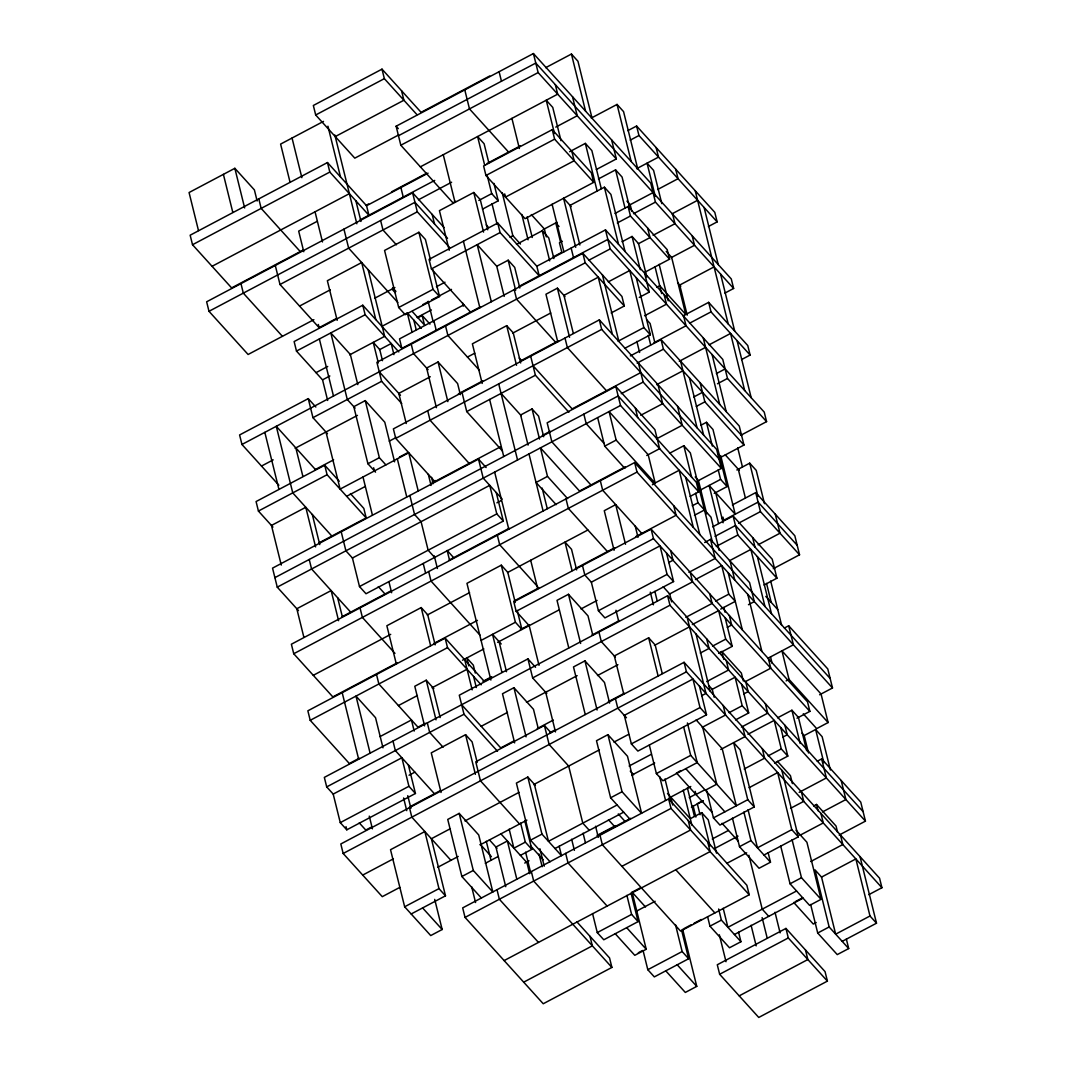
<?xml version="1.0" encoding="UTF-8"?>
<svg xmlns="http://www.w3.org/2000/svg" width="1071" height="1071" viewBox="0 0 1071 1071"><rect width="100%" height="100%" fill="white"/><g stroke="black" fill="none" stroke-linecap="round" stroke-linejoin="round"><path stroke-width="1.5" d="M489.755 75.987L421.09 112.321L381.999 69.146L313.348 105.48L315.691 114.985L354.796 158.16L398.613 134.973M315.691 114.985L384.355 78.652L416.927 114.637M257.134 201L254.389 189.902L234.844 168.308L189.072 192.526L198.483 230.573M323.509 121.384L280.602 144.09L290.027 182.137M335.25 136.579L403.901 100.246L401.545 90.727M327.472 162.551L329.814 172.056L368.919 215.231L366.563 205.726L327.472 162.551L190.156 235.205L192.512 244.724L231.617 287.898L303.187 250.025M453.328 203.222L400.822 145.241L396.123 126.217L533.425 53.55L650.726 183.087L655.439 202.111L733.635 288.46L724.866 293.106M192.512 244.724L329.814 172.056M398.479 135.722L535.781 63.069L731.279 278.955L733.635 288.46M545.688 67.674L571.432 54.045L577.952 61.248L592.076 118.319M400.822 145.241L538.137 72.574L616.334 158.936L596.306 169.526M212.058 266.304L349.374 193.65M317.27 221.282L298.675 231.122L303.776 251.725M420.381 166.822L557.683 94.168L555.327 84.649M365.8 205.458L368.652 203.945M391.544 191.829L426.593 173.274M366.563 205.726L428.065 173.181M360.151 219.876L434.719 180.423M444.09 227.574L412.603 192.793L206.636 301.794L208.992 311.3L248.097 354.488L313.883 319.667M418.466 199.768L451.614 182.231M487.131 163.435L520.265 145.897M555.782 127.101L577.229 115.748L572.53 96.725M208.992 311.3L414.946 202.312L447.531 238.284M552.261 129.645L483.61 165.978L485.953 175.483L525.058 218.671L593.709 182.338L591.353 172.819L552.261 129.645L554.617 139.163L593.709 182.338M591.312 118.051L617.057 104.423L623.563 111.625L637.687 168.696M275.287 265.461L280 284.484L417.302 211.817L449.7 247.602M485.953 175.483L554.617 139.163M452.966 202.807L455.818 201.294M487.72 229.796L480.277 199.675L473.757 192.485L439.431 210.652L449.231 250.279M569.611 151.721L585.342 143.394L591.861 150.596L601.273 188.643M478.844 200.438L491.709 193.623L498.229 200.813L482.499 209.14M430.515 260.079L425.415 239.462L418.895 232.273L384.569 250.44L398.693 307.511L405.213 314.7L439.538 296.533L432.871 269.584M627.834 130.649L636.602 126.017L714.799 212.366L717.155 221.884L708.386 226.517M299.545 306.078L330.229 289.839M630.19 140.167L638.959 135.522L717.155 221.884M497.734 223.049L500.077 232.554L539.182 275.742L536.825 266.224L497.734 223.049L429.069 259.383L431.426 268.888L470.53 312.076M598.408 178.951L615.571 169.861L622.09 177.063L629.935 208.765M280 284.484L319.104 327.659L336.629 318.382M374.609 298.287L394.904 287.55M480.544 306.775L401.879 348.396L362.774 305.222L294.123 341.555L296.48 351.074L322.545 379.857L327.646 400.46M431.426 268.888L500.077 232.554M636.589 168.709L658.504 157.116L656.148 147.597M509.997 237.173L512.848 235.66L520.452 244.054M625.036 251.484L610.912 194.413L604.392 187.211L570.067 205.378L579.866 245.018M296.48 351.074L365.131 314.74L398.8 351.917M542.917 229.716L557 222.259M436.419 286.76L445 282.209M516.503 244.375L542.247 230.747L548.767 237.936L553.868 258.553M398.693 307.511L433.019 289.344L439.538 296.533M422.911 304.552L428.628 301.527M431.493 300.014L451.507 289.411M381.557 326.548L407.301 312.919L421.264 328.342M491.321 301.741L477.197 244.67L496.743 266.264L508.19 260.199L514.709 267.402L519.81 288.005M657.607 189.527L678.05 178.696L675.694 169.191M417.088 317.485L431.385 309.921M628.757 205.458L653.082 192.593M417.851 317.752L422.148 315.49L429.966 324.125M562.369 241.27L559.45 242.822L561.806 252.328L553.225 256.879M614.955 213.45L628.101 206.489L667.206 249.663L669.562 259.182L644.729 272.315M316.025 372.654L327.713 366.469M349.628 354.876L384.676 336.321L368.196 269.745M633.523 213.705L655.439 202.111M617.311 222.955L630.458 216.007L669.562 259.182M463.89 304.833L399.523 338.891L401.879 348.396M536.825 266.224L605.476 229.89L722.778 359.428L727.49 378.451L766.582 421.626L740.837 435.254M322.545 379.857L329.841 375.988M379.509 349.708L391.196 343.523L393.941 354.621M519.154 286.332L607.833 239.409L764.239 412.121L766.582 421.626M315.851 407.02L308.247 398.626L239.596 434.96L241.952 444.465L278.875 485.257M611.166 312.946L624.313 305.985L621.956 296.48L582.865 253.305L376.898 362.293L381.611 381.316L401.719 403.526M671.865 213.919L697.609 200.29M622.037 241.751L632.051 236.45L638.57 243.653L646.804 276.934M588.729 260.266L610.189 248.914L649.294 292.102L639.28 297.39M241.952 444.465L585.208 262.81L624.313 305.985M653.069 235.299L674.984 223.692L672.628 214.187M638.316 243.773L650.003 237.588L647.647 228.083M565.006 296.573L557.402 288.179L545.956 294.23L557.737 341.783M308.247 398.626L312.96 417.65L381.611 381.316M460.356 394.664L457.612 383.565L438.052 361.985L426.619 368.036L436.419 407.663M520.68 362.962L513.223 332.84L506.703 325.651L472.378 343.818L482.191 383.445M394.597 461.842L384.784 422.215L365.238 400.621L353.791 406.685L367.915 463.756L375.519 472.15M608.288 281.86L629.735 270.508L643.858 327.579L650.378 334.781L624.634 348.396M261.498 466.059L273.185 459.874M295.087 448.28L357.46 415.387M430.274 376.751L398.8 393.392L406.257 423.514M467.451 357.071L474.761 353.202M512.741 333.108L550.722 313M671.156 257.656L694.53 245.286L692.174 235.781M656.844 287.202L659.709 285.689L685.775 314.472L671.651 257.401L666.216 251.404M314.646 469.874L333.63 459.82M458.401 393.793L482.713 380.928M520.6 360.873L558.58 340.779M339.253 481.254L324.727 465.216L256.076 501.549L258.419 511.054L272.944 527.093M695.199 476.956L698.453 480.558L721.345 468.442L716.633 449.418L599.332 319.881L393.378 428.882L395.735 438.387L434.826 481.575L500.559 446.781M679.027 285.421L714.076 266.88M389.242 441.145L396.39 437.37M258.419 511.054L327.083 474.721L366.175 517.895L318.984 542.877M395.735 438.387L601.688 329.399L718.989 458.924M644.568 315.771L666.483 304.177L664.127 294.659M367.915 463.756L379.362 457.692L385.881 464.894M462.029 392.548L466.742 411.572L535.393 375.238L568.902 412.255M399.416 457.063L407.997 452.511M618.114 341.207L643.858 327.579M682.91 315.985L708.654 302.357L747.759 345.531L750.115 355.05L741.534 359.588M346.629 496.315L365.224 486.475M689.55 323.228L711.01 311.875L750.115 355.05M653.899 342.774L686.029 325.758L683.686 316.253M630.377 355.893L661.061 339.654L739.258 426.017L743.97 445.041L719.645 457.906M543.68 436.74L538.579 416.137L532.059 408.935L520.613 414.999L528.07 445.121M637.125 363.082L663.418 349.173L741.614 435.522M432.055 482.365L435.495 480.544M640.793 372.574L572.142 408.908L533.037 365.733M486.114 467.532L478.509 459.124L272.543 568.125L277.255 587.149L298.488 610.59M646.75 455.483L659.629 448.669L654.917 429.645L615.812 386.47L547.161 422.804L551.873 441.828L590.964 485.002M709.109 344.808L730.556 333.456L744.68 390.527M679.295 361.262L705.588 347.352M542.354 435.428L550.173 431.278M621.234 393.686L643.149 382.079L721.345 468.442M274.899 577.644L618.168 395.975L696.364 482.338L698.72 491.843L690.139 496.395M656.67 384.676L682.963 370.753M277.255 587.149L620.524 405.494L698.72 491.843M716.365 373.578L725.134 368.946M640.779 415.267L662.695 403.673L657.982 384.65M717.476 383.753L727.49 378.451M693.754 396.98L702.509 392.347M496.917 502.835L501.308 500.518M567.603 498.617L547.495 476.408L536.049 482.472L556.157 504.669M597.645 417.596L604.7 446.138L616.146 440.087L655.238 483.262L652.386 484.775M696.284 406.404L704.865 401.853L743.97 445.041M359.495 586.547L496.797 513.893L503.316 521.082L366.001 593.749L359.495 586.547L352.426 558.018L489.728 485.35L496.797 513.893M656.496 438.882L682.24 425.267L677.541 406.244M700.742 425.334L706.458 422.309L712.978 429.498L727.102 486.569L714.223 493.383M342.104 616.709L390.848 590.911M449.285 559.986L509.167 528.284M625.29 466.836L579.531 491.054L540.427 447.879L547.495 476.408M830.145 678.452L634.648 462.565L291.379 644.22L293.735 653.738L332.84 696.913L397.1 662.895M669.536 453.287L683.834 445.71L690.353 452.913L712.322 541.685M293.735 653.738L637.004 472.07L832.502 687.97L819.623 694.771M653.43 483.878L679.175 470.263L693.298 527.334M435.161 644.889L427.704 614.767L421.184 607.578L386.859 625.745L396.283 663.792M515.258 602.504L507.801 572.383L501.282 565.18L466.956 583.347L490.893 680.058M313.281 675.319L390.701 634.353M427.222 615.022L469.58 592.611M507.56 572.516L587.899 529.998M736.848 469.982L749.713 463.167L756.233 470.37L764.48 503.651M700.554 489.969L720.582 479.38L727.102 486.569M692.241 505.807L697.957 502.781L710.997 517.173L719.23 550.467M433.621 643.577L477.438 620.377M513.96 601.059L538.793 587.912M575.314 568.594L614.593 547.803M636.054 536.451L676.096 515.258L673.739 505.74M491.562 677.448L484.266 681.317L445.161 638.142L307.859 710.809L310.215 720.314L349.307 763.489L359.32 758.201M796.998 718.186L809.877 711.372L807.521 701.853L651.128 529.141L513.812 601.808L516.168 611.327L529.208 625.718L539.008 665.345M694.463 515.271L704.477 509.983M310.215 720.314L447.517 647.647L481.187 684.838M516.168 611.327L653.484 538.659L809.877 711.372M732.363 504.963L755.738 492.593L794.829 535.768L799.542 554.791L773.249 568.714M481.08 640.418L515.405 622.251L521.925 629.453L517.213 610.43M592.718 634.916L588.006 615.892L568.46 594.298L557.014 600.349L568.781 647.915M591.339 582.182L659.99 545.849L667.059 574.391L673.579 581.58L604.914 617.913L598.408 610.724L591.339 582.182L584.82 574.993L582.477 565.475M723.032 520.667L758.094 502.112L797.185 545.286M712.657 526.825L733.113 516.008L772.218 559.182L776.917 578.206L764.051 585.02M462.511 660.218L483.851 648.932M520.359 629.601L529.128 624.969M433.822 688.613L426.231 680.205L414.785 686.27L424.585 725.897M497.613 642.319L559.236 609.814M738.535 523.21L760.437 511.617L799.542 554.791M715.013 536.33L735.469 525.513L774.561 568.688M704.651 542.502L710.488 539.409L749.593 582.584L754.305 601.607L748.455 604.7M398.412 705.575L417.409 695.521M432.015 687.796L467.063 669.241M581.004 608.944L597.069 600.443M668.652 562.57L673.03 560.24L670.674 550.735M716.365 546.384L737.825 535.031L776.917 578.206M598.408 610.724L667.059 574.391M482.941 681.343L491.709 676.698M688.907 572.342L715.2 558.433L710.488 539.409M379.977 736.62L411.451 719.966L414.196 731.065M535.54 667.273L527.936 658.879L459.285 695.213L463.997 714.237L497.506 751.253M758.081 544.804L779.996 533.211L775.284 514.187M729.405 560.776L750.851 549.423L764.975 606.494M695.427 579.545L721.72 565.622L728.775 594.164L735.295 601.353L720.689 609.091M425.267 723.3L417.971 727.169L378.866 683.981L376.51 674.476M591.794 635.17L619.547 620.484M669.201 594.204L692.576 581.834L690.219 572.329M863.092 811.617L667.608 595.73L324.339 777.385L326.695 786.904L333.201 794.093L340.27 822.635L346.79 829.824L415.441 793.491L408.372 764.962M326.695 786.904L463.997 714.237M538.191 728.307L533.478 709.283L513.933 687.702L502.486 693.754L514.642 742.899M527.936 658.879L532.648 677.903L669.951 605.235L865.448 821.136L839.155 835.045M333.201 794.093L401.866 757.759L408.921 786.301L415.441 793.491M609.586 703.071L604.486 682.468L584.94 660.874L573.494 666.938L585.261 714.491M715.629 601.126L728.775 594.164M685.828 617.338L712.121 603.428L709.778 593.91M481.187 726.312L507.48 712.402M526.477 702.348L546.92 691.531M477.197 762.485L472.11 741.882L465.59 734.679L431.265 752.846L441.065 792.486M577.149 675.64L545.688 692.294L555.488 731.935M662.239 673.525L655.184 644.996L648.665 637.794L614.339 655.961L623.75 694.008M692.348 624.54L718.641 610.617L725.71 639.159L732.216 646.349L719.069 653.31M409.055 775.243L414.892 772.151M597.484 675.533L617.927 664.703M654.448 645.385L689.51 626.83M340.27 822.635L408.921 786.301M727.289 627.338L731.68 625.009L729.324 615.504M513.893 740.945L500.746 747.906L461.641 704.718M537.254 728.575L553.332 720.073M550.936 732.658L544.416 725.469L475.765 761.802L480.477 780.826L519.569 824.001M712.563 646.108L725.71 639.159M371.637 826.986L365.787 830.079L359.267 822.876M409.604 806.891L440.168 790.719M549.838 732.684L555.675 729.592M608.261 701.759L624.339 693.258M700.287 653.056L709.056 648.424L706.699 638.905M868.782 894.673L881.928 887.712L879.572 878.207L684.074 662.306L340.819 843.975L343.162 853.48L382.267 896.668L399.791 887.39M718.962 653.029L721.827 651.516L741.373 673.11L743.341 681.036M343.162 853.48L686.431 671.825L881.928 887.712M784.4 628.034L788.684 625.759L827.789 668.947L832.502 687.97M706.699 681.598L728.601 670.004L726.245 660.499M459.178 813.384L473.302 870.455L492.847 892.036L478.724 834.965L459.178 813.384L447.745 819.435L461.869 876.506L481.415 898.1M535.433 785.445L527.829 777.051L516.396 783.102L530.52 840.173L550.066 861.767M607.926 734.666L622.05 791.737L641.609 813.317L627.486 756.246L607.926 734.666L596.493 740.717L610.617 797.788L630.163 819.382M767.653 658.411L793.397 644.782L788.684 625.759M711.746 689.577L735.121 677.207L742.19 705.735L748.696 712.938L735.549 719.899M362.721 875.074L393.392 858.835M450.356 828.686L431.372 838.74L445.496 895.811L411.17 913.978M464.961 820.962L519.007 792.366M533.626 784.628L599.358 749.847M613.964 742.109L628.57 734.385M701.599 695.735L705.99 693.419L687.154 617.324M745.028 681.812L770.772 668.197L768.416 658.678M631.355 743.89L700.006 707.556L706.525 714.759L637.874 751.079L631.355 743.89L624.299 715.348L692.95 679.027L700.006 707.556M743.769 693.914L748.16 691.598L745.804 682.08M786.154 680.888L789.019 679.375L828.111 722.55L816.678 728.615L803.263 713.808M729.043 712.697L742.19 705.735M437.771 867.282L458.227 856.465M480.129 844.872L526.878 820.132M629.132 766.019L651.034 754.426M702.161 727.37L725.536 715L723.179 705.494M631.796 775.136L654.689 763.034M741.413 727.102L767.706 713.192L765.35 703.674M485.283 863.32L498.149 856.505M520.399 855.381L531.845 849.33L525.326 842.127L513.879 848.192L509.18 829.168M438.976 888.622L424.852 831.538L390.527 849.705L404.651 906.776L438.976 888.622L445.496 895.811M461.869 876.506L473.302 870.455M530.52 840.173L541.953 834.122L561.512 855.702L559.156 846.197M610.617 797.788L622.05 791.737M649.321 745.028L656.376 773.57L690.701 755.403L736.326 805.78L722.202 748.696L696.137 719.913M777.613 717.798L791.911 710.234L798.431 717.423L806.677 750.717M747.933 734.291L774.226 720.381L781.281 748.924L787.801 756.113L774.654 763.074M677.889 772.151L680.808 770.598M720.77 749.459L745.081 736.594L742.725 727.075M617.124 804.977L548.472 841.311L534.349 784.24M524.723 863.065L529.007 860.789M554.992 848.513L623.643 812.179M597.029 835.447L615.624 825.607M782.874 737.089L787.252 734.773L784.896 725.268M597.792 835.715L630.699 818.311M669.308 797.868L690.768 786.516M600.001 835.219L602.344 844.738L680.554 931.087L749.205 894.767L746.848 885.248L668.652 798.899L462.685 907.887L465.042 917.405L543.238 1003.755L611.902 967.421L609.546 957.916L576.961 921.93M802.018 733.153L804.187 735.563L815.633 729.498L822.14 736.701L830.386 769.995M689.255 797.614L696.565 793.758M768.135 755.872L781.281 748.924M704.745 789.876L695.976 794.508L695.199 791.335M744.184 769.005L764.627 758.174L762.284 748.669M434.706 899.386L442.162 929.508L430.716 935.572L404.651 906.776M465.042 917.405L671.008 808.404L749.205 894.767M705.334 790.237L716.767 784.186L702.643 727.115M703.031 800.639L697.301 803.665L700.059 814.763M691.397 807.132L703.085 800.947M716.486 853.132L708.252 819.837L701.733 812.648L690.286 818.699L667.487 793.517M749.057 787.707L777.666 772.579L791.79 829.65L798.31 836.839L763.984 855.006M817.267 761.253L821.644 758.924L860.749 802.112L865.448 821.136M621.903 866.332L690.554 829.998L688.198 820.48M713.433 817.883L747.759 799.716L754.279 806.918L719.953 825.085L713.433 817.883L706.766 790.933M799.18 792.339L826.357 777.948L821.644 758.924M712.269 838.995L728.347 830.494M615.236 933.725L634.782 955.319L646.228 949.254L632.104 892.183L640.686 887.645M714.625 848.513L737.999 836.143M790.585 808.31L803.732 801.362L801.376 791.844M504.146 960.58L710.1 851.579L707.744 842.074M813.639 805.968L816.504 804.455L836.049 826.049L837.616 832.381M739.499 846.666L750.945 840.615L770.491 862.209L759.058 868.26L739.499 846.666L732.444 818.137M822.528 811.912L845.903 799.542L841.19 780.518M636.549 911.126L655.144 901.287M726.66 863.44L746.688 852.837M597.27 932.587L631.595 914.42L638.115 921.609L603.79 939.776L597.27 932.587L592.558 913.563M791.79 829.65L757.465 847.817L748.053 809.756M799.917 835.313L823.278 822.943L820.922 813.438M523.692 982.174L592.343 945.84L589.987 936.322M638.303 952.775L642.587 950.499M684.074 928.557L691.223 924.768M694.088 923.256L701.237 919.467M810.693 861.539L842.837 844.537L840.481 835.019M709.953 926.174L721.399 920.123L740.945 941.717L729.498 947.768L709.953 926.174L707.596 916.669M790.05 883.789L801.483 877.738L821.042 899.332L809.596 905.383L790.05 883.789L780.625 845.742M810.64 904.486L817.708 933.028L837.254 954.609L848.701 948.558L829.141 926.964L815.018 869.893L821.537 877.095L855.863 858.929L869.987 916L876.506 923.202L842.181 941.369M647.808 969.71L682.147 951.543L688.653 958.732L654.327 976.899L647.808 969.71L643.109 950.687M796.556 890.992L727.905 927.325L723.206 908.302M795.191 901.688L802.487 897.819M734.425 934.514L803.076 898.181M785.953 928.423L717.289 964.757L719.645 974.275L758.75 1017.45L827.401 981.116L825.045 971.611L785.953 928.423L788.296 937.942L827.401 981.116M816.196 922.506L813.277 924.045L793.731 902.451M682.642 929.307L696.766 986.378L685.32 992.442L665.774 970.848M719.645 974.275L788.296 937.942M817.708 933.028L829.141 926.964M869.987 916L835.661 934.166L821.537 877.095M739.204 995.856L807.855 959.536L805.499 950.017M626.937 201.107L630.19 204.708L631.77 211.054M677.582 282.637L680.835 286.238M571.151 206.583L563.547 198.189L575.716 247.334M508.578 152.082L469.486 108.907L464.774 89.884M646.857 319.881L650.11 323.482L654.823 342.506M559.049 226.503L555.782 222.902L560.494 241.926M531.31 214.575L544.349 228.966L546.304 236.892M725.241 454.827L739.365 470.423M717.824 453.555L721.078 457.143M486.207 224.923L488.376 227.32M396.123 126.217L398.292 128.614M606.467 390.741L567.362 347.566L565.006 338.048M721.586 517.869L723.768 520.278L722.979 517.106M555.662 342.318L516.557 299.144L514.2 289.639M765.805 596.4L777.747 609.586M604.071 443.394L586.198 423.661L583.842 414.142M604.7 446.138L624.808 468.348M519.167 358.089L521.336 360.485M396.39 244.79L382.976 229.984L380.62 220.479M641.77 533.412L602.678 490.237L600.322 480.732M501.067 393.405L521.175 415.615M479.406 370.258L447.906 335.477L445.549 325.959M392.588 287.711L395.935 291.419M663.177 586.747L669.696 593.95L671.651 601.875M392.106 289.224L395.453 292.919M412.215 311.433L424.491 324.995L422.148 315.49M397.81 302.437L348.651 248.151L343.938 229.127M607.444 551.578L568.353 508.404L565.997 498.899M466.742 411.572L502.486 451.052M428.105 369.682L413.58 353.644L411.224 344.126M708.975 685.721L712.242 689.309L714.196 697.248M777.399 761.28L790.438 775.672L792.393 783.597M300.268 251.565L261.163 208.39L258.807 198.871M502.205 499.126L483.222 478.148L478.509 459.124M469.152 463.408L430.06 420.22L427.704 410.715M796.048 830.266L806.918 842.261L821.042 899.332M379.254 371.811L400.474 395.253M615.423 657.166L601.3 641.569L598.943 632.064M537.709 586.721L499.688 544.737L497.346 535.232M685.775 768.657L724.88 811.831M355.103 408.118L347.285 399.483L330.805 332.907L350.351 354.488L357.808 384.609M282.423 336.321L243.318 293.133L240.962 283.628M626.468 717.757L617.78 708.159L615.423 698.64M676.43 772.927L712.269 812.501M722.041 823.304L738.334 841.284M656.376 773.57L662.895 780.759L697.221 762.592L687.408 722.965M453.662 557.67L447.143 550.467L449.499 559.986M768.75 916.348L762.231 909.159L748.897 855.26M312.96 417.65L327.472 433.688M630.257 771.093L633.604 774.788M434.652 557.415L428.146 550.213L421.077 521.684L414.557 514.482L409.858 495.458M532.648 677.903L546.772 693.499M501.215 643.966L492.526 634.367L501.938 672.414M479.915 635.036L431.037 581.071L428.681 571.553M350.418 493.584L363.819 508.39L366.175 517.895M315.369 469.486L276.278 426.312L292.758 492.888L331.849 536.062M675.774 869.746L714.879 912.934M618.275 813.933L624.969 821.337M608.435 819.717L615.129 827.107M352.613 558.219L345.906 550.815L341.207 531.792M378.304 586.6L385.011 593.99M589.318 830.346L582.798 823.144L568.674 766.073L549.128 744.492L544.416 725.469M632.104 892.183L645.505 906.99M677.22 964.797L696.766 986.378M394.971 653.377L362.386 617.405L360.03 607.886M350.686 612.157L311.581 568.982L309.224 559.477M607.123 906.079L568.018 862.905L565.675 853.386M626.669 927.673L646.228 949.254M443.073 747.21L429.672 732.403L427.316 722.885M530.841 846.17L543.131 859.745M500.853 833.787L526.919 862.583L529.663 873.682M611.902 967.421L533.693 881.072L531.35 871.553M489.407 839.851L497.011 848.245M434.438 793.745L395.346 750.57L392.99 741.052M480.25 844.323L491.415 856.666M538.472 942.413L499.367 899.238L497.011 889.72M450.918 860.334L411.826 817.146L409.47 807.641M422.603 907.927L442.162 929.508M704.116 207.493L718.239 264.564M720.596 274.069L734.719 331.14M737.076 340.658L751.199 397.729M828.111 722.55L821.055 694.021L781.95 650.847L789.019 679.375M695.253 190.785L728.2 323.951M860.026 856.613L876.506 923.202M749.713 463.167L757.96 496.462M815.633 729.498L823.867 762.793M708.654 302.357L711.01 311.875M755.738 492.593L760.437 511.617M737.732 447.879L742.444 466.902M770.692 581.058L781.669 625.437M712.095 354.555L726.218 411.625M738.28 469.218L745.336 497.761M766.528 583.374L771.227 602.397M804.187 735.563L808.498 752.993M703.232 337.834L719.712 404.423M752.659 537.588L755.015 547.107M757.371 556.612L771.495 613.683M816.504 804.455L818.07 810.801M791.911 710.234L800.157 743.515M846.344 939.053L848.701 948.558M661.811 203.651L653.578 170.369L647.058 163.167L655.305 196.462M679.75 285.047L687.207 315.169M720.689 455.563L735.201 514.214L709.136 485.431L718.547 523.478M770.518 656.898L772.084 663.244M636.602 126.017L638.959 135.522M700.153 382.829L704.865 401.853M733.113 516.008L737.825 535.031M706.458 422.309L712.335 446.085M718.226 469.861L720.582 479.38M747.786 594.418L761.909 651.489M780.732 727.584L787.801 756.113M689.483 377.956L703.607 435.027M659.16 264.35L668.184 300.804M715.656 492.633L723.112 522.755M617.057 104.423L631.18 161.493M680.607 361.248L697.087 427.824M730.047 560.99L734.746 580.013M781.83 770.263L798.31 836.839M654.997 266.666L661.664 293.615M728.226 572.824L742.35 629.895M792.071 839.691L801.483 877.738M698.453 480.558L706.699 513.839M611.621 139.913L616.334 158.936M628.101 206.489L630.458 216.007M644.581 273.078L649.294 292.102M661.061 339.654L663.418 349.173M615.571 169.861L624.982 207.908M632.051 236.45L640.284 269.745M683.834 445.71L691.679 477.412M695.601 493.276L697.957 502.781M723.849 607.418L725.027 612.17M725.161 617.82L732.216 646.349M741.641 684.396L748.696 712.938M636.254 277.71L650.378 334.781M685.694 477.452L699.818 534.523M648.303 335.303L650.659 344.822M721.827 651.516L723.782 659.441M571.432 54.045L585.556 111.116M604.392 187.211L618.516 244.282M768.148 852.69L770.491 862.209M754.279 806.918L740.155 749.847L733.635 742.645L747.759 799.716M636.87 341.368L639.615 352.466M585.342 143.394L597.109 190.959M775.002 912.251L780.103 932.868M605.476 229.89L610.189 248.914M638.436 363.056L643.149 382.079M743.89 812.072L750.945 840.615M696.016 634.032L710.14 691.103M655.238 483.262L648.183 454.72L609.078 411.545L616.146 440.087M762.124 917.619L767.224 938.223M571.807 151.239L574.163 160.744L505.512 197.077L504.722 193.905M602.411 274.886L618.891 341.475M635.371 408.051L637.714 417.57M612.371 334.272L598.247 277.202L563.922 295.368L573.333 333.416M666.51 553.051L673.579 581.58M699.47 686.216L706.525 714.759M561.003 140.703L552.756 107.408L546.237 100.219L554.483 133.514M751.079 925.25L756.18 945.867M533.425 53.55L538.137 72.574M582.865 253.305L585.208 262.81M599.332 319.881L601.688 329.399M615.812 386.47L620.524 405.494M634.648 462.565L637.004 472.07M651.128 529.141L653.484 538.659M667.608 595.73L669.951 605.235M684.074 662.306L686.431 671.825M571.151 248.057L573.507 257.576M654.85 591.379L657.206 600.898M738.588 932.198L740.945 941.717M635.25 526.222L638.008 537.321M650.298 592.116L653.43 604.794M683.646 726.861L690.701 755.403M552.101 204.24L563.882 251.805M701.733 812.648L709.966 845.943M693.151 805.981L695.896 817.079M718.641 909.025L721.399 920.123M687.395 787.854L694.45 816.383M625.518 544.269L615.705 504.628L604.272 510.693L614.071 550.32M648.665 637.794L658.076 675.841M719.337 934.769L726.018 961.718M683.231 790.17L691.866 825.045M557.402 288.179L569.571 337.325M542.247 230.747L549.704 260.869M511.911 118.386L519.368 148.508M499.099 71.717L501.456 81.222M527.146 216.891L532.247 237.494M670.741 797.105L672.708 805.044M664.984 778.978L670.486 801.175M668.652 798.899L671.008 808.404M521.805 214.441L528.083 239.81M659.642 776.542L665.533 800.318M615.972 610.283L618.717 621.381M502.259 192.86L512.848 235.66M681.598 930.204L688.653 958.732M488.818 162.765L484.105 143.742L477.586 136.553L484.654 165.081M493.918 183.382L498.229 200.813M675.466 924.594L682.147 951.543M487.399 176.18L491.709 193.623M508.19 260.199L515.646 290.321M530.681 356.215L535.393 375.238M491.991 203.664L497.091 224.281M576.626 569.906L571.526 549.303L565.006 542.1L572.075 570.642M496.743 266.264L504.2 296.386M532.059 408.935L539.516 439.056M473.757 192.485L483.557 232.112M506.703 325.651L516.517 365.278M542.167 488.081L547.268 508.685M568.46 594.298L580.616 643.443M584.94 660.874L597.096 710.019M528.98 453.93L543.104 511.001M631.047 893.08L638.115 921.609M626.896 895.396L631.595 914.42M443.26 154.719L455.028 202.272M463.408 241.216L479.875 307.792M498.711 383.887L517.547 459.995M530.681 560.267L537.749 588.809M595.57 826.25L598.314 837.348M489.621 399.456L503.745 456.527M462.592 302.932L463.382 306.105M432.149 214.387L434.505 223.893M494.655 472.097L508.779 529.168M583.079 833.198L585.435 842.703M496.248 492.553L503.316 521.082M381.999 69.146L384.355 78.652M412.603 192.793L417.302 211.817M571.646 839.249L574.391 850.347M418.895 232.273L433.019 289.344M501.282 565.18L515.405 622.251M400.889 187.559L403.245 197.064M433.849 320.724L436.205 330.243M428.119 301.339L433.22 321.956M438.052 361.985L447.865 401.612M513.933 687.702L526.089 736.848M499.046 641.569L506.489 671.691M527.829 777.051L541.953 834.122M413.821 320.122L416.177 329.627M407.301 312.919L412.014 331.943M539.904 848.754L544.229 866.198M539.008 854.042L542.154 866.734M524.777 820.788L531.845 849.33M520.613 823.104L525.326 842.127M525.607 852.181L530.707 872.785M431.586 477.345L433.153 483.69M428.32 474.373L431.064 485.471M475.283 673.07L473.328 665.145L466.809 657.942L468.763 665.867M355.893 200.839L360.981 221.456M473.583 676.444L476.327 687.542M334.848 134.986L356.83 223.772M464.72 659.736L472.164 689.858M516.784 879.037L507.373 840.989L495.927 847.041L505.74 886.681M327.94 126.204L340.498 176.943M375.814 319.613L361.69 262.542L327.365 280.709L337.164 320.349M418.185 490.826L408.761 452.779L340.109 489.112L325.986 432.041M434.264 555.836L437.41 568.514M382.494 360.673L379.75 349.574L373.244 342.385L378.344 362.989M362.774 305.222L365.131 314.74M445.161 638.142L447.517 647.647M397.328 458.843L406.739 496.89M423.219 563.466L425.575 572.985M465.59 734.679L475.39 774.32M486.288 841.271L491 860.294M421.184 607.578L430.609 645.626M365.238 400.621L379.362 457.692M315.048 211.817L322.491 241.939M432.738 687.408L440.194 717.53M292.048 138.039L301.861 177.666M373.659 467.773L374.435 470.945M426.231 680.205L436.031 719.846M471.642 886.681L475.564 902.532M363.002 477.01L372.413 515.057M388.893 581.633L391.638 592.732M318.315 324.486L319.104 327.659M319.359 338.958L333.483 396.029M407.77 795.646L410.903 808.337M324.727 465.216L327.083 474.721M403.606 797.962L406.739 810.653M382.99 747.812L375.533 717.69L355.987 696.096L370.111 753.167M234.844 168.308L244.643 207.948M337.646 597.765L342.359 616.789M295.824 447.892L302.892 476.434M312.304 514.482L319.76 544.604M338.583 620.698L331.126 590.576L296.801 608.743L303.869 637.272M223.397 174.359L232.809 212.406M315.597 546.92L305.784 507.279L271.458 525.446L281.271 565.086M342.185 692.642L358.665 759.219M369.281 816.129L372.413 828.82M264.832 432.363L278.955 489.434M346 826.651L346.79 829.824"/></g></svg>
